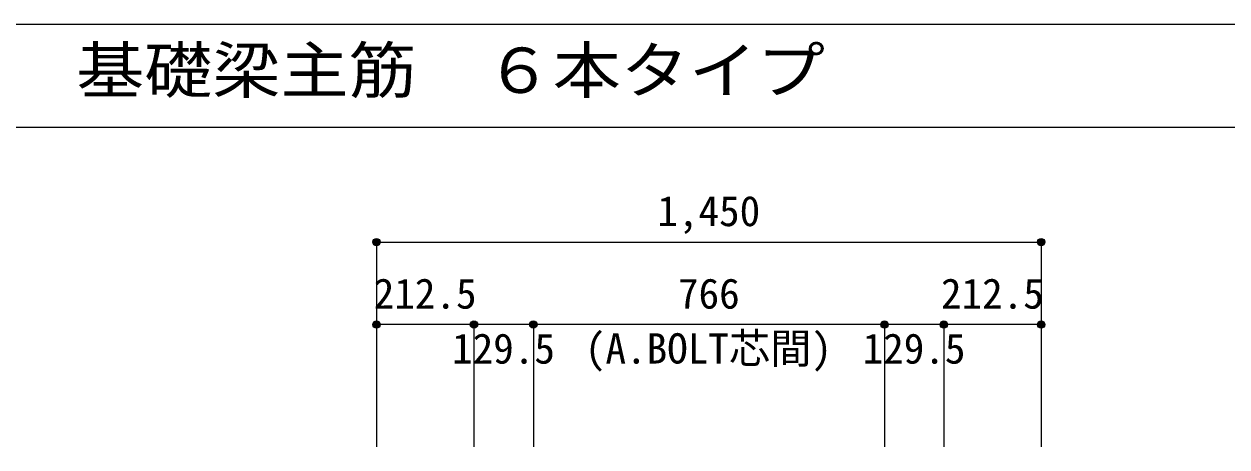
# Model space of a CAD drawing. Units: millimetres at full size, sheet at 1:30. Extents: x -5973 to 5954, y -4195 to 4201.
# Drawn here: x -942 to 1683, y 3278 to 4201 of the extents above; entities that cross this region are included whole.
import ezdxf
from ezdxf.enums import TextEntityAlignment as Align

# ---------------------------------------------------------------- set-up
doc = ezdxf.new("R2010")
doc.units = ezdxf.units.MM
doc.header["$LTSCALE"] = 30
doc.header["$PDMODE"] = 32
doc.header["$PDSIZE"] = 15
for name, color, linetype in [('0-7_文字', 4, 'Continuous'), ('0-D_寸法', 4, 'Continuous'), ('6-7_文字', 7, 'Continuous'), ('F-0_枠', 6, 'Continuous')]:
    doc.layers.add(name, color=color, linetype=linetype)
doc.styles.add('ＭＳ ゴシック', font='')
doc.styles.get('ＭＳ ゴシック').set_extended_font_data('MS Gothic')

msp = doc.modelspace()

# ---------------------------------------------------------------- linework, layer by layer
at = {"layer": '0-D_寸法'}
for p, q in [((-172.56, 3725.34), (-172.56, 3545.34)), ((-172.56, 3725.34), (1277.44, 3725.34)), ((1277.44, 3725.34), (1277.44, 3545.34)), ((-172.56, 3545.34), (-172.56, 3278.3)), ((39.94, 3545.34), (-172.56, 3545.34)), ((-172.56, 3545.34), (-172.56, 3278.3)), ((169.44, 3545.34), (39.94, 3545.34)), ((39.94, 3545.34), (39.94, 3278.3)), ((935.44, 3545.34), (169.44, 3545.34)), ((169.44, 3545.34), (169.44, 3278.3)), ((1064.94, 3545.34), (935.44, 3545.34)), ((935.44, 3545.34), (935.44, 3278.3)), ((1277.44, 3545.34), (1064.94, 3545.34)), ((1064.94, 3545.34), (1064.94, 3278.3)), ((1277.44, 3545.34), (1277.44, 3278.3))]:
    msp.add_line(p, q, dxfattribs=at)
for centre, radius in [((-172.56, 3725.34), 8), ((-172.56, 3725.34), 7.2), ((-172.56, 3725.34), 6.4), ((-172.56, 3725.34), 5.6), ((-172.56, 3725.34), 4.8), ((-172.56, 3725.34), 4), ((-172.56, 3725.34), 3.2), ((-172.56, 3725.34), 2.4), ((-172.56, 3725.34), 1.6), ((1277.44, 3725.34), 8), ((1277.44, 3725.34), 7.2), ((1277.44, 3725.34), 6.4), ((1277.44, 3725.34), 5.6), ((1277.44, 3725.34), 4.8), ((1277.44, 3725.34), 4), ((1277.44, 3725.34), 3.2), ((1277.44, 3725.34), 2.4), ((1277.44, 3725.34), 1.6), ((-172.56, 3725.34), 0.8), ((1277.44, 3725.34), 0.8), ((-172.56, 3545.34), 8), ((-172.56, 3545.34), 7.2), ((-172.56, 3545.34), 6.4), ((-172.56, 3545.34), 5.6), ((-172.56, 3545.34), 4.8), ((-172.56, 3545.34), 4), ((-172.56, 3545.34), 3.2), ((-172.56, 3545.34), 2.4), ((-172.56, 3545.34), 1.6), ((-172.56, 3545.34), 0.8), ((39.94, 3545.34), 8), ((39.94, 3545.34), 7.2), ((39.94, 3545.34), 6.4), ((39.94, 3545.34), 5.6), ((39.94, 3545.34), 4.8), ((39.94, 3545.34), 4), ((39.94, 3545.34), 3.2), ((39.94, 3545.34), 2.4), ((39.94, 3545.34), 1.6), ((39.94, 3545.34), 0.8), ((169.44, 3545.34), 8), ((169.44, 3545.34), 7.2), ((169.44, 3545.34), 6.4), ((169.44, 3545.34), 5.6), ((169.44, 3545.34), 4.8), ((169.44, 3545.34), 4), ((169.44, 3545.34), 3.2), ((169.44, 3545.34), 2.4), ((169.44, 3545.34), 1.6), ((169.44, 3545.34), 0.8), ((935.44, 3545.34), 8), ((935.44, 3545.34), 7.2), ((935.44, 3545.34), 6.4), ((935.44, 3545.34), 5.6), ((935.44, 3545.34), 4.8), ((935.44, 3545.34), 4), ((935.44, 3545.34), 3.2), ((935.44, 3545.34), 2.4), ((935.44, 3545.34), 1.6), ((935.44, 3545.34), 0.8), ((1064.94, 3545.34), 8), ((1064.94, 3545.34), 7.2), ((1064.94, 3545.34), 6.4), ((1064.94, 3545.34), 5.6), ((1064.94, 3545.34), 4.8), ((1064.94, 3545.34), 4), ((1064.94, 3545.34), 3.2), ((1064.94, 3545.34), 2.4), ((1064.94, 3545.34), 1.6), ((1064.94, 3545.34), 0.8), ((1277.44, 3545.34), 8), ((1277.44, 3545.34), 7.2), ((1277.44, 3545.34), 6.4), ((1277.44, 3545.34), 5.6), ((1277.44, 3545.34), 4.8), ((1277.44, 3545.34), 4), ((1277.44, 3545.34), 3.2), ((1277.44, 3545.34), 2.4), ((1277.44, 3545.34), 1.6), ((1277.44, 3545.34), 0.8)]:
    msp.add_circle(centre, radius, dxfattribs=at)
at = {"layer": '0-D_寸法', "color": 7}
for p in [(-172.56, 3725.34), (-172.56, 3725.34), (1277.44, 3725.34), (-172.56, 3545.34), (-172.56, 3545.34), (-172.56, 3545.34), (39.94, 3545.34), (39.94, 3545.34), (39.94, 3545.34), (169.44, 3545.34), (169.44, 3545.34), (169.44, 3545.34), (935.44, 3545.34), (935.44, 3545.34), (935.44, 3545.34), (1064.94, 3545.34), (1064.94, 3545.34), (1064.94, 3545.34), (1277.44, 3545.34), (1277.44, 3545.34), (1277.44, 3545.34)]:
    msp.add_point(p, dxfattribs=at)
at = {"layer": 'F-0_枠'}
msp.add_line((-5972.88, 4201.15), (5954.1, 4201.15), dxfattribs=at)
at = {"layer": 'F-0_枠', "color": 2}
msp.add_line((-5972.88, 3976.15), (3723.6, 3976.15), dxfattribs=at)

# ---------------------------------------------------------------- texts
at = {"layer": '0-7_文字', "style": 'ＭＳ ゴシック'}
msp.add_text('(A.BOLT芯間)', height=65.98, dxfattribs=at).set_placement((281.92, 3440.58), align=Align.BOTTOM_LEFT)
at = {"layer": '0-D_寸法', "style": 'ＭＳ ゴシック'}
for s, p in [('1,450', (439.94, 3740.34)), ('212.5', (-178.81, 3560.34)), ('766', (484.94, 3560.34)), ('212.5', (1058.69, 3560.34)), ('129.5', (-7.81, 3440.34)), ('129.5', (887.69, 3440.34))]:
    msp.add_text(s, height=65.98, dxfattribs=at).set_placement(p, align=Align.BOTTOM_LEFT)
at = {"layer": '6-7_文字', "color": 2, "style": 'ＭＳ ゴシック', "width": 1.1}
msp.add_text('\u3000\u3000基礎梁主筋\u3000６本タイプ', height=98.97, dxfattribs=at).set_placement((-1124.64, 4021.15), align=Align.BOTTOM_LEFT)

doc.saveas('drawing.dxf')
